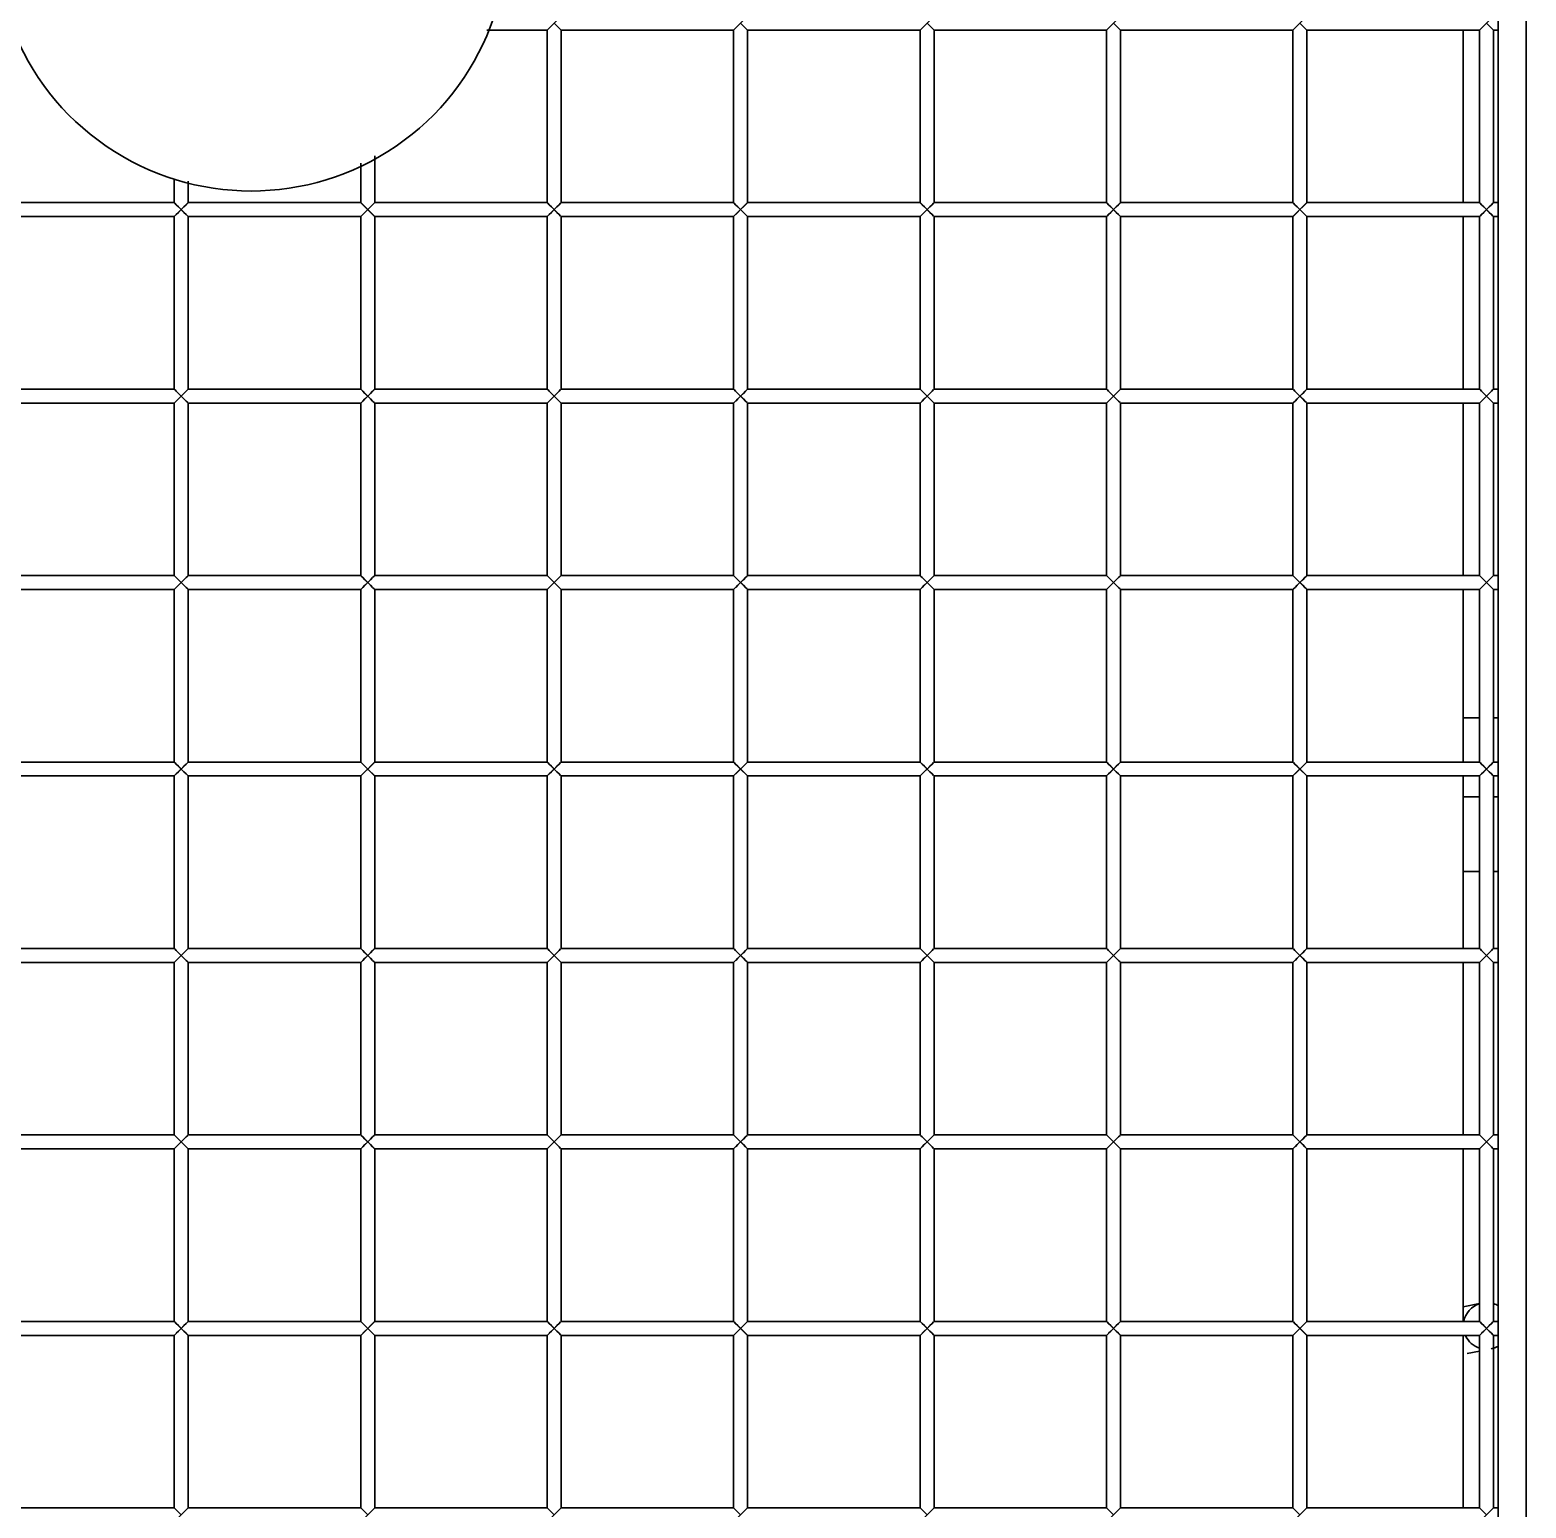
# Model space of a CAD drawing. Header units: millimetres. Extents: x 32496 to 166256, y 3504 to 23939.
# Drawn here: x 70065.5 to 70386.5, y 14212.6 to 14529.7 of the extents above; entities that cross this region are included whole.
import ezdxf

# ---------------------------------------------------------------- set-up
doc = ezdxf.new("R2010")
doc.units = ezdxf.units.MM
doc.layers.get('0').update_dxf_attribs({"lineweight": 35})

# ---------------------------------------------------------------- blocks, each defined once
blk = doc.blocks.new('8-1250')
at = {"linetype": 'Continuous'}
for p, q in [((-2659.63, -33033.17), (-2659.63, -32390.41)), ((-2665.63, -32408.79), (-2665.63, -33034.31)), ((-2869.63, -32441.79), (-2866.63, -32438.79)), ((-2829.63, -32441.79), (-2826.63, -32438.79)), ((-2789.63, -32441.79), (-2786.63, -32438.79)), ((-2749.63, -32441.79), (-2746.63, -32438.79)), ((-2709.63, -32441.79), (-2706.63, -32438.79)), ((-2669.63, -32441.79), (-2666.63, -32438.79)), ((-2882.59, -32441.79), (-2869.63, -32441.79)), ((-2869.63, -32441.79), (-2869.63, -32478.79)), ((-2866.63, -32441.79), (-2868.13, -32440.29)), ((-2866.63, -32441.79), (-2866.63, -32478.79)), ((-2866.63, -32441.79), (-2829.63, -32441.79)), ((-2829.63, -32441.79), (-2829.63, -32478.79)), ((-2826.63, -32441.79), (-2828.13, -32440.29)), ((-2826.63, -32441.79), (-2826.63, -32478.79)), ((-2826.63, -32441.79), (-2789.63, -32441.79)), ((-2789.63, -32441.79), (-2789.63, -32478.79)), ((-2786.63, -32441.79), (-2788.13, -32440.29)), ((-2786.63, -32441.79), (-2786.63, -32478.79)), ((-2786.63, -32441.79), (-2749.63, -32441.79)), ((-2749.63, -32441.79), (-2749.63, -32478.79)), ((-2746.63, -32441.79), (-2748.13, -32440.29)), ((-2746.63, -32441.79), (-2746.63, -32478.79)), ((-2746.63, -32441.79), (-2709.63, -32441.79)), ((-2709.63, -32441.79), (-2709.63, -32478.79)), ((-2706.63, -32441.79), (-2708.13, -32440.29)), ((-2706.63, -32441.79), (-2706.63, -32478.79)), ((-2706.63, -32441.79), (-2669.63, -32441.79)), ((-2673.13, -32478.79), (-2673.13, -32441.79)), ((-2669.63, -32441.79), (-2669.63, -32478.79)), ((-2666.63, -32441.79), (-2668.13, -32440.29)), ((-2666.63, -32441.79), (-2666.63, -32478.79)), ((-2666.63, -32441.79), (-2665.63, -32441.79)), ((-2909.63, -32470.3), (-2909.63, -32478.79)), ((-2906.63, -32468.76), (-2906.63, -32478.79)), ((-2949.63, -32473.71), (-2949.63, -32478.79)), ((-2946.63, -32474.18), (-2946.63, -32478.79)), ((-2986.63, -32478.79), (-2949.63, -32478.79)), ((-2949.63, -32481.79), (-2946.63, -32478.79)), ((-2949.63, -32478.79), (-2948.13, -32480.29)), ((-2946.63, -32481.79), (-2948.13, -32480.29)), ((-2946.63, -32478.79), (-2909.63, -32478.79)), ((-2909.63, -32481.79), (-2906.63, -32478.79)), ((-2909.63, -32478.79), (-2908.13, -32480.29)), ((-2906.63, -32481.79), (-2908.13, -32480.29)), ((-2906.63, -32478.79), (-2869.63, -32478.79)), ((-2869.63, -32481.79), (-2866.63, -32478.79)), ((-2869.63, -32478.79), (-2868.13, -32480.29)), ((-2866.63, -32481.79), (-2868.13, -32480.29)), ((-2866.63, -32478.79), (-2829.63, -32478.79)), ((-2829.63, -32481.79), (-2826.63, -32478.79)), ((-2829.63, -32478.79), (-2828.13, -32480.29)), ((-2826.63, -32481.79), (-2828.13, -32480.29)), ((-2826.63, -32478.79), (-2789.63, -32478.79)), ((-2789.63, -32481.79), (-2786.63, -32478.79)), ((-2789.63, -32478.79), (-2788.13, -32480.29)), ((-2786.63, -32481.79), (-2788.13, -32480.29)), ((-2786.63, -32478.79), (-2749.63, -32478.79)), ((-2749.63, -32481.79), (-2746.63, -32478.79)), ((-2749.63, -32478.79), (-2748.13, -32480.29)), ((-2746.63, -32481.79), (-2748.13, -32480.29)), ((-2746.63, -32478.79), (-2709.63, -32478.79)), ((-2709.63, -32481.79), (-2706.63, -32478.79)), ((-2709.63, -32478.79), (-2708.13, -32480.29)), ((-2706.63, -32481.79), (-2708.13, -32480.29)), ((-2706.63, -32478.79), (-2669.63, -32478.79)), ((-2669.63, -32481.79), (-2666.63, -32478.79)), ((-2669.63, -32478.79), (-2668.13, -32480.29)), ((-2666.63, -32481.79), (-2668.13, -32480.29)), ((-2666.63, -32478.79), (-2665.63, -32478.79)), ((-2986.63, -32481.79), (-2949.63, -32481.79)), ((-2949.63, -32481.79), (-2949.63, -32518.79)), ((-2946.63, -32481.79), (-2946.63, -32518.79)), ((-2946.63, -32481.79), (-2909.63, -32481.79)), ((-2909.63, -32481.79), (-2909.63, -32518.79)), ((-2906.63, -32481.79), (-2906.63, -32518.79)), ((-2906.63, -32481.79), (-2869.63, -32481.79)), ((-2869.63, -32481.79), (-2869.63, -32518.79)), ((-2866.63, -32481.79), (-2866.63, -32518.79)), ((-2866.63, -32481.79), (-2829.63, -32481.79)), ((-2829.63, -32481.79), (-2829.63, -32518.79)), ((-2826.63, -32481.79), (-2826.63, -32518.79)), ((-2826.63, -32481.79), (-2789.63, -32481.79)), ((-2789.63, -32481.79), (-2789.63, -32518.79)), ((-2786.63, -32481.79), (-2786.63, -32518.79)), ((-2786.63, -32481.79), (-2749.63, -32481.79)), ((-2749.63, -32481.79), (-2749.63, -32518.79)), ((-2746.63, -32481.79), (-2746.63, -32518.79)), ((-2746.63, -32481.79), (-2709.63, -32481.79)), ((-2709.63, -32481.79), (-2709.63, -32518.79)), ((-2706.63, -32481.79), (-2706.63, -32518.79)), ((-2706.63, -32481.79), (-2669.63, -32481.79)), ((-2673.13, -32518.79), (-2673.13, -32481.79)), ((-2669.63, -32481.79), (-2669.63, -32518.79)), ((-2666.63, -32481.79), (-2666.63, -32518.79)), ((-2666.63, -32481.79), (-2665.63, -32481.79)), ((-2986.63, -32518.79), (-2949.63, -32518.79)), ((-2949.63, -32521.79), (-2946.63, -32518.79)), ((-2949.63, -32518.79), (-2948.13, -32520.29)), ((-2946.63, -32518.79), (-2909.63, -32518.79)), ((-2909.63, -32521.79), (-2906.63, -32518.79)), ((-2909.63, -32518.79), (-2908.13, -32520.29)), ((-2906.63, -32518.79), (-2869.63, -32518.79)), ((-2869.63, -32521.79), (-2866.63, -32518.79)), ((-2869.63, -32518.79), (-2868.13, -32520.29)), ((-2866.63, -32518.79), (-2829.63, -32518.79)), ((-2829.63, -32521.79), (-2826.63, -32518.79)), ((-2829.63, -32518.79), (-2828.13, -32520.29)), ((-2826.63, -32518.79), (-2789.63, -32518.79)), ((-2789.63, -32521.79), (-2786.63, -32518.79)), ((-2789.63, -32518.79), (-2788.13, -32520.29)), ((-2786.63, -32518.79), (-2749.63, -32518.79)), ((-2749.63, -32521.79), (-2746.63, -32518.79)), ((-2749.63, -32518.79), (-2748.13, -32520.29)), ((-2746.63, -32518.79), (-2709.63, -32518.79)), ((-2709.63, -32521.79), (-2706.63, -32518.79)), ((-2709.63, -32518.79), (-2708.13, -32520.29)), ((-2706.63, -32518.79), (-2669.63, -32518.79)), ((-2669.63, -32521.79), (-2666.63, -32518.79)), ((-2669.63, -32518.79), (-2668.13, -32520.29)), ((-2666.63, -32518.79), (-2665.63, -32518.79)), ((-2986.63, -32521.79), (-2949.63, -32521.79)), ((-2949.63, -32521.79), (-2949.63, -32558.79)), ((-2946.63, -32521.79), (-2948.13, -32520.29)), ((-2946.63, -32521.79), (-2946.63, -32558.79)), ((-2946.63, -32521.79), (-2909.63, -32521.79)), ((-2909.63, -32521.79), (-2909.63, -32558.79)), ((-2906.63, -32521.79), (-2908.13, -32520.29)), ((-2906.63, -32521.79), (-2906.63, -32558.79)), ((-2906.63, -32521.79), (-2869.63, -32521.79)), ((-2869.63, -32521.79), (-2869.63, -32558.79)), ((-2866.63, -32521.79), (-2868.13, -32520.29)), ((-2866.63, -32521.79), (-2866.63, -32558.79)), ((-2866.63, -32521.79), (-2829.63, -32521.79)), ((-2829.63, -32521.79), (-2829.63, -32558.79)), ((-2826.63, -32521.79), (-2828.13, -32520.29)), ((-2826.63, -32521.79), (-2826.63, -32558.79)), ((-2826.63, -32521.79), (-2789.63, -32521.79)), ((-2789.63, -32521.79), (-2789.63, -32558.79)), ((-2786.63, -32521.79), (-2788.13, -32520.29)), ((-2786.63, -32521.79), (-2786.63, -32558.79)), ((-2786.63, -32521.79), (-2749.63, -32521.79)), ((-2749.63, -32521.79), (-2749.63, -32558.79)), ((-2746.63, -32521.79), (-2748.13, -32520.29)), ((-2746.63, -32521.79), (-2746.63, -32558.79)), ((-2746.63, -32521.79), (-2709.63, -32521.79)), ((-2709.63, -32521.79), (-2709.63, -32558.79)), ((-2706.63, -32521.79), (-2708.13, -32520.29)), ((-2706.63, -32521.79), (-2706.63, -32558.79)), ((-2706.63, -32521.79), (-2669.63, -32521.79)), ((-2673.13, -32558.79), (-2673.13, -32521.79)), ((-2669.63, -32521.79), (-2669.63, -32558.79)), ((-2666.63, -32521.79), (-2668.13, -32520.29)), ((-2666.63, -32521.79), (-2666.63, -32558.79)), ((-2666.63, -32521.79), (-2665.63, -32521.79)), ((-2986.63, -32558.79), (-2949.63, -32558.79)), ((-2986.63, -32561.79), (-2949.63, -32561.79)), ((-2949.63, -32561.79), (-2946.63, -32558.79)), ((-2949.63, -32558.79), (-2948.13, -32560.29)), ((-2949.63, -32561.79), (-2949.63, -32598.79)), ((-2946.63, -32561.79), (-2948.13, -32560.29)), ((-2946.63, -32558.79), (-2909.63, -32558.79)), ((-2946.63, -32561.79), (-2946.63, -32598.79)), ((-2946.63, -32561.79), (-2909.63, -32561.79)), ((-2909.63, -32561.79), (-2906.63, -32558.79)), ((-2909.63, -32558.79), (-2908.13, -32560.29)), ((-2909.63, -32561.79), (-2909.63, -32598.79)), ((-2906.63, -32561.79), (-2908.13, -32560.29)), ((-2906.63, -32558.79), (-2869.63, -32558.79)), ((-2906.63, -32561.79), (-2906.63, -32598.79)), ((-2906.63, -32561.79), (-2869.63, -32561.79)), ((-2869.63, -32561.79), (-2866.63, -32558.79)), ((-2869.63, -32558.79), (-2868.13, -32560.29)), ((-2869.63, -32561.79), (-2869.63, -32598.79)), ((-2866.63, -32561.79), (-2868.13, -32560.29)), ((-2866.63, -32558.79), (-2829.63, -32558.79)), ((-2866.63, -32561.79), (-2866.63, -32598.79)), ((-2866.63, -32561.79), (-2829.63, -32561.79)), ((-2829.63, -32561.79), (-2826.63, -32558.79)), ((-2829.63, -32558.79), (-2828.13, -32560.29)), ((-2829.63, -32561.79), (-2829.63, -32598.79)), ((-2826.63, -32561.79), (-2828.13, -32560.29)), ((-2826.63, -32558.79), (-2789.63, -32558.79)), ((-2826.63, -32561.79), (-2826.63, -32598.79)), ((-2826.63, -32561.79), (-2789.63, -32561.79)), ((-2789.63, -32561.79), (-2786.63, -32558.79)), ((-2789.63, -32558.79), (-2788.13, -32560.29)), ((-2789.63, -32561.79), (-2789.63, -32598.79)), ((-2786.63, -32561.79), (-2788.13, -32560.29)), ((-2786.63, -32558.79), (-2749.63, -32558.79)), ((-2786.63, -32561.79), (-2786.63, -32598.79)), ((-2786.63, -32561.79), (-2749.63, -32561.79)), ((-2749.63, -32561.79), (-2746.63, -32558.79)), ((-2749.63, -32558.79), (-2748.13, -32560.29)), ((-2749.63, -32561.79), (-2749.63, -32598.79)), ((-2746.63, -32561.79), (-2748.13, -32560.29)), ((-2746.63, -32558.79), (-2709.63, -32558.79)), ((-2746.63, -32561.79), (-2746.63, -32598.79)), ((-2746.63, -32561.79), (-2709.63, -32561.79)), ((-2709.63, -32561.79), (-2706.63, -32558.79)), ((-2709.63, -32558.79), (-2708.13, -32560.29)), ((-2709.63, -32561.79), (-2709.63, -32598.79)), ((-2706.63, -32561.79), (-2708.13, -32560.29)), ((-2706.63, -32558.79), (-2669.63, -32558.79)), ((-2706.63, -32561.79), (-2706.63, -32598.79)), ((-2706.63, -32561.79), (-2669.63, -32561.79)), ((-2673.13, -32598.79), (-2673.13, -32561.79)), ((-2669.63, -32561.79), (-2666.63, -32558.79)), ((-2669.63, -32558.79), (-2668.13, -32560.29)), ((-2669.63, -32561.79), (-2669.63, -32598.79)), ((-2666.63, -32561.79), (-2668.13, -32560.29)), ((-2666.63, -32558.79), (-2665.63, -32558.79)), ((-2666.63, -32561.79), (-2666.63, -32598.79)), ((-2666.63, -32561.79), (-2665.63, -32561.79)), ((-2669.63, -32589.29), (-2673.13, -32589.29)), ((-2665.63, -32589.29), (-2666.63, -32589.29)), ((-2986.63, -32598.79), (-2949.63, -32598.79)), ((-2949.63, -32601.79), (-2946.63, -32598.79)), ((-2949.63, -32598.79), (-2948.13, -32600.29)), ((-2946.63, -32601.79), (-2948.13, -32600.29)), ((-2946.63, -32598.79), (-2909.63, -32598.79)), ((-2909.63, -32601.79), (-2906.63, -32598.79)), ((-2909.63, -32598.79), (-2908.13, -32600.29)), ((-2906.63, -32601.79), (-2908.13, -32600.29)), ((-2906.63, -32598.79), (-2869.63, -32598.79)), ((-2869.63, -32601.79), (-2866.63, -32598.79)), ((-2869.63, -32598.79), (-2868.13, -32600.29)), ((-2866.63, -32601.79), (-2868.13, -32600.29)), ((-2866.63, -32598.79), (-2829.63, -32598.79)), ((-2829.63, -32601.79), (-2826.63, -32598.79)), ((-2829.63, -32598.79), (-2828.13, -32600.29)), ((-2826.63, -32601.79), (-2828.13, -32600.29)), ((-2826.63, -32598.79), (-2789.63, -32598.79)), ((-2789.63, -32601.79), (-2786.63, -32598.79)), ((-2789.63, -32598.79), (-2788.13, -32600.29)), ((-2786.63, -32601.79), (-2788.13, -32600.29)), ((-2786.63, -32598.79), (-2749.63, -32598.79)), ((-2749.63, -32601.79), (-2746.63, -32598.79)), ((-2749.63, -32598.79), (-2748.13, -32600.29)), ((-2746.63, -32601.79), (-2748.13, -32600.29)), ((-2746.63, -32598.79), (-2709.63, -32598.79)), ((-2709.63, -32601.79), (-2706.63, -32598.79)), ((-2709.63, -32598.79), (-2708.13, -32600.29)), ((-2706.63, -32601.79), (-2708.13, -32600.29)), ((-2706.63, -32598.79), (-2669.63, -32598.79)), ((-2669.63, -32601.79), (-2666.63, -32598.79)), ((-2669.63, -32598.79), (-2668.13, -32600.29)), ((-2666.63, -32601.79), (-2668.13, -32600.29)), ((-2666.63, -32598.79), (-2665.63, -32598.79)), ((-2986.63, -32601.79), (-2949.63, -32601.79)), ((-2949.63, -32601.79), (-2949.63, -32638.79)), ((-2946.63, -32601.79), (-2946.63, -32638.79)), ((-2946.63, -32601.79), (-2909.63, -32601.79)), ((-2909.63, -32601.79), (-2909.63, -32638.79)), ((-2906.63, -32601.79), (-2906.63, -32638.79)), ((-2906.63, -32601.79), (-2869.63, -32601.79)), ((-2869.63, -32601.79), (-2869.63, -32638.79)), ((-2866.63, -32601.79), (-2866.63, -32638.79)), ((-2866.63, -32601.79), (-2829.63, -32601.79)), ((-2829.63, -32601.79), (-2829.63, -32638.79)), ((-2826.63, -32601.79), (-2826.63, -32638.79)), ((-2826.63, -32601.79), (-2789.63, -32601.79)), ((-2789.63, -32601.79), (-2789.63, -32638.79)), ((-2786.63, -32601.79), (-2786.63, -32638.79)), ((-2786.63, -32601.79), (-2749.63, -32601.79)), ((-2749.63, -32601.79), (-2749.63, -32638.79)), ((-2746.63, -32601.79), (-2746.63, -32638.79)), ((-2746.63, -32601.79), (-2709.63, -32601.79)), ((-2709.63, -32601.79), (-2709.63, -32638.79)), ((-2706.63, -32601.79), (-2706.63, -32638.79)), ((-2706.63, -32601.79), (-2669.63, -32601.79)), ((-2673.13, -32638.79), (-2673.13, -32601.79)), ((-2669.63, -32601.79), (-2669.63, -32638.79)), ((-2666.63, -32601.79), (-2666.63, -32638.79)), ((-2666.63, -32601.79), (-2665.63, -32601.79)), ((-2669.63, -32606.29), (-2673.13, -32606.29)), ((-2665.63, -32606.29), (-2666.63, -32606.29)), ((-2669.63, -32622.29), (-2673.13, -32622.29)), ((-2665.63, -32622.29), (-2666.63, -32622.29)), ((-2986.63, -32638.79), (-2949.63, -32638.79)), ((-2949.63, -32641.79), (-2946.63, -32638.79)), ((-2949.63, -32638.79), (-2948.13, -32640.29)), ((-2946.63, -32638.79), (-2909.63, -32638.79)), ((-2909.63, -32641.79), (-2906.63, -32638.79)), ((-2909.63, -32638.79), (-2908.13, -32640.29)), ((-2906.63, -32638.79), (-2869.63, -32638.79)), ((-2869.63, -32641.79), (-2866.63, -32638.79)), ((-2869.63, -32638.79), (-2868.13, -32640.29)), ((-2866.63, -32638.79), (-2829.63, -32638.79)), ((-2829.63, -32641.79), (-2826.63, -32638.79)), ((-2829.63, -32638.79), (-2828.13, -32640.29)), ((-2826.63, -32638.79), (-2789.63, -32638.79)), ((-2789.63, -32641.79), (-2786.63, -32638.79)), ((-2789.63, -32638.79), (-2788.13, -32640.29)), ((-2786.63, -32638.79), (-2749.63, -32638.79)), ((-2749.63, -32641.79), (-2746.63, -32638.79)), ((-2749.63, -32638.79), (-2748.13, -32640.29)), ((-2746.63, -32638.79), (-2709.63, -32638.79)), ((-2709.63, -32641.79), (-2706.63, -32638.79)), ((-2709.63, -32638.79), (-2708.13, -32640.29)), ((-2706.63, -32638.79), (-2669.63, -32638.79)), ((-2669.63, -32641.79), (-2666.63, -32638.79)), ((-2669.63, -32638.79), (-2668.13, -32640.29)), ((-2666.63, -32638.79), (-2665.63, -32638.79)), ((-2986.63, -32641.79), (-2949.63, -32641.79)), ((-2949.63, -32641.79), (-2949.63, -32678.79)), ((-2946.63, -32641.79), (-2948.13, -32640.29)), ((-2946.63, -32641.79), (-2946.63, -32678.79)), ((-2946.63, -32641.79), (-2909.63, -32641.79)), ((-2909.63, -32641.79), (-2909.63, -32678.79)), ((-2906.63, -32641.79), (-2908.13, -32640.29)), ((-2906.63, -32641.79), (-2906.63, -32678.79)), ((-2906.63, -32641.79), (-2869.63, -32641.79)), ((-2869.63, -32641.79), (-2869.63, -32678.79)), ((-2866.63, -32641.79), (-2868.13, -32640.29)), ((-2866.63, -32641.79), (-2866.63, -32678.79)), ((-2866.63, -32641.79), (-2829.63, -32641.79)), ((-2829.63, -32641.79), (-2829.63, -32678.79)), ((-2826.63, -32641.79), (-2828.13, -32640.29)), ((-2826.63, -32641.79), (-2826.63, -32678.79)), ((-2826.63, -32641.79), (-2789.63, -32641.79)), ((-2789.63, -32641.79), (-2789.63, -32678.79)), ((-2786.63, -32641.79), (-2788.13, -32640.29)), ((-2786.63, -32641.79), (-2786.63, -32678.79)), ((-2786.63, -32641.79), (-2749.63, -32641.79)), ((-2749.63, -32641.79), (-2749.63, -32678.79)), ((-2746.63, -32641.79), (-2748.13, -32640.29)), ((-2746.63, -32641.79), (-2746.63, -32678.79)), ((-2746.63, -32641.79), (-2709.63, -32641.79)), ((-2709.63, -32641.79), (-2709.63, -32678.79)), ((-2706.63, -32641.79), (-2708.13, -32640.29)), ((-2706.63, -32641.79), (-2706.63, -32678.79)), ((-2706.63, -32641.79), (-2669.63, -32641.79)), ((-2673.13, -32678.79), (-2673.13, -32641.79)), ((-2669.63, -32641.79), (-2669.63, -32678.79)), ((-2666.63, -32641.79), (-2668.13, -32640.29)), ((-2666.63, -32641.79), (-2666.63, -32678.79)), ((-2666.63, -32641.79), (-2665.63, -32641.79)), ((-2986.63, -32678.79), (-2949.63, -32678.79)), ((-2949.63, -32681.79), (-2946.63, -32678.79)), ((-2949.63, -32678.79), (-2948.13, -32680.29)), ((-2946.63, -32681.79), (-2948.13, -32680.29)), ((-2946.63, -32678.79), (-2909.63, -32678.79)), ((-2909.63, -32681.79), (-2906.63, -32678.79)), ((-2909.63, -32678.79), (-2908.13, -32680.29)), ((-2906.63, -32681.79), (-2908.13, -32680.29)), ((-2906.63, -32678.79), (-2869.63, -32678.79)), ((-2869.63, -32681.79), (-2866.63, -32678.79)), ((-2869.63, -32678.79), (-2868.13, -32680.29)), ((-2866.63, -32681.79), (-2868.13, -32680.29)), ((-2866.63, -32678.79), (-2829.63, -32678.79)), ((-2829.63, -32681.79), (-2826.63, -32678.79)), ((-2829.63, -32678.79), (-2828.13, -32680.29)), ((-2826.63, -32681.79), (-2828.13, -32680.29)), ((-2826.63, -32678.79), (-2789.63, -32678.79)), ((-2789.63, -32681.79), (-2786.63, -32678.79)), ((-2789.63, -32678.79), (-2788.13, -32680.29)), ((-2786.63, -32681.79), (-2788.13, -32680.29)), ((-2786.63, -32678.79), (-2749.63, -32678.79)), ((-2749.63, -32681.79), (-2746.63, -32678.79)), ((-2749.63, -32678.79), (-2748.13, -32680.29)), ((-2746.63, -32681.79), (-2748.13, -32680.29)), ((-2746.63, -32678.79), (-2709.63, -32678.79)), ((-2709.63, -32681.79), (-2706.63, -32678.79)), ((-2709.63, -32678.79), (-2708.13, -32680.29)), ((-2706.63, -32681.79), (-2708.13, -32680.29)), ((-2706.63, -32678.79), (-2669.63, -32678.79)), ((-2669.63, -32681.79), (-2666.63, -32678.79)), ((-2669.63, -32678.79), (-2668.13, -32680.29)), ((-2666.63, -32681.79), (-2668.13, -32680.29)), ((-2666.63, -32678.79), (-2665.63, -32678.79)), ((-2986.63, -32681.79), (-2949.63, -32681.79)), ((-2949.63, -32681.79), (-2949.63, -32718.79)), ((-2946.63, -32681.79), (-2946.63, -32718.79)), ((-2946.63, -32681.79), (-2909.63, -32681.79)), ((-2909.63, -32681.79), (-2909.63, -32718.79)), ((-2906.63, -32681.79), (-2906.63, -32718.79)), ((-2906.63, -32681.79), (-2869.63, -32681.79)), ((-2869.63, -32681.79), (-2869.63, -32718.79)), ((-2866.63, -32681.79), (-2866.63, -32718.79)), ((-2866.63, -32681.79), (-2829.63, -32681.79)), ((-2829.63, -32681.79), (-2829.63, -32718.79)), ((-2826.63, -32681.79), (-2826.63, -32718.79)), ((-2826.63, -32681.79), (-2789.63, -32681.79)), ((-2789.63, -32681.79), (-2789.63, -32718.79)), ((-2786.63, -32681.79), (-2786.63, -32718.79)), ((-2786.63, -32681.79), (-2749.63, -32681.79)), ((-2749.63, -32681.79), (-2749.63, -32718.79)), ((-2746.63, -32681.79), (-2746.63, -32718.79)), ((-2746.63, -32681.79), (-2709.63, -32681.79)), ((-2709.63, -32681.79), (-2709.63, -32718.79)), ((-2706.63, -32681.79), (-2706.63, -32718.79)), ((-2706.63, -32681.79), (-2669.63, -32681.79)), ((-2673.13, -32718.79), (-2673.13, -32681.79)), ((-2669.63, -32681.79), (-2669.63, -32718.79)), ((-2666.63, -32681.79), (-2666.63, -32718.79)), ((-2666.63, -32681.79), (-2665.63, -32681.79)), ((-2673.13, -32715.66), (-2669.63, -32714.98)), ((-2986.63, -32718.79), (-2949.63, -32718.79)), ((-2949.63, -32721.79), (-2946.63, -32718.79)), ((-2949.63, -32718.79), (-2948.13, -32720.29)), ((-2946.63, -32718.79), (-2909.63, -32718.79)), ((-2909.63, -32721.79), (-2906.63, -32718.79)), ((-2909.63, -32718.79), (-2908.13, -32720.29)), ((-2906.63, -32718.79), (-2869.63, -32718.79)), ((-2869.63, -32721.79), (-2866.63, -32718.79)), ((-2869.63, -32718.79), (-2868.13, -32720.29)), ((-2866.63, -32718.79), (-2829.63, -32718.79)), ((-2829.63, -32721.79), (-2826.63, -32718.79)), ((-2829.63, -32718.79), (-2828.13, -32720.29)), ((-2826.63, -32718.79), (-2789.63, -32718.79)), ((-2789.63, -32721.79), (-2786.63, -32718.79)), ((-2789.63, -32718.79), (-2788.13, -32720.29)), ((-2786.63, -32718.79), (-2749.63, -32718.79)), ((-2749.63, -32721.79), (-2746.63, -32718.79)), ((-2749.63, -32718.79), (-2748.13, -32720.29)), ((-2746.63, -32718.79), (-2709.63, -32718.79)), ((-2709.63, -32721.79), (-2706.63, -32718.79)), ((-2709.63, -32718.79), (-2708.13, -32720.29)), ((-2706.63, -32718.79), (-2669.63, -32718.79)), ((-2669.63, -32721.79), (-2666.63, -32718.79)), ((-2669.63, -32718.79), (-2668.13, -32720.29)), ((-2666.63, -32718.79), (-2665.63, -32718.79)), ((-2986.63, -32721.79), (-2949.63, -32721.79)), ((-2949.63, -32721.79), (-2949.63, -32758.79)), ((-2946.63, -32721.79), (-2948.13, -32720.29)), ((-2946.63, -32721.79), (-2946.63, -32758.79)), ((-2946.63, -32721.79), (-2909.63, -32721.79)), ((-2909.63, -32721.79), (-2909.63, -32758.79)), ((-2906.63, -32721.79), (-2908.13, -32720.29)), ((-2906.63, -32721.79), (-2906.63, -32758.79)), ((-2906.63, -32721.79), (-2869.63, -32721.79)), ((-2869.63, -32721.79), (-2869.63, -32758.79)), ((-2866.63, -32721.79), (-2868.13, -32720.29)), ((-2866.63, -32721.79), (-2866.63, -32758.79)), ((-2866.63, -32721.79), (-2829.63, -32721.79)), ((-2829.63, -32721.79), (-2829.63, -32758.79)), ((-2826.63, -32721.79), (-2828.13, -32720.29)), ((-2826.63, -32721.79), (-2826.63, -32758.79)), ((-2826.63, -32721.79), (-2789.63, -32721.79)), ((-2789.63, -32721.79), (-2789.63, -32758.79)), ((-2786.63, -32721.79), (-2788.13, -32720.29)), ((-2786.63, -32721.79), (-2786.63, -32758.79)), ((-2786.63, -32721.79), (-2749.63, -32721.79)), ((-2749.63, -32721.79), (-2749.63, -32758.79)), ((-2746.63, -32721.79), (-2748.13, -32720.29)), ((-2746.63, -32721.79), (-2746.63, -32758.79)), ((-2746.63, -32721.79), (-2709.63, -32721.79)), ((-2709.63, -32721.79), (-2709.63, -32758.79)), ((-2706.63, -32721.79), (-2708.13, -32720.29)), ((-2706.63, -32721.79), (-2706.63, -32758.79)), ((-2706.63, -32721.79), (-2669.63, -32721.79)), ((-2673.13, -32758.79), (-2673.13, -32721.79)), ((-2669.63, -32721.79), (-2669.63, -32758.79)), ((-2666.63, -32721.79), (-2668.13, -32720.29)), ((-2666.63, -32721.79), (-2666.63, -32758.79)), ((-2666.63, -32721.79), (-2665.63, -32721.79)), ((-2672.27, -32725.68), (-2669.63, -32725.16)), ((-2986.63, -32758.79), (-2949.63, -32758.79)), ((-2949.63, -32761.79), (-2946.63, -32758.79)), ((-2949.63, -32758.79), (-2948.13, -32760.29)), ((-2946.63, -32758.79), (-2909.63, -32758.79)), ((-2909.63, -32761.79), (-2906.63, -32758.79)), ((-2909.63, -32758.79), (-2908.13, -32760.29)), ((-2906.63, -32758.79), (-2869.63, -32758.79)), ((-2869.63, -32761.79), (-2866.63, -32758.79)), ((-2869.63, -32758.79), (-2868.13, -32760.29)), ((-2866.63, -32758.79), (-2829.63, -32758.79)), ((-2829.63, -32761.79), (-2826.63, -32758.79)), ((-2829.63, -32758.79), (-2828.13, -32760.29)), ((-2826.63, -32758.79), (-2789.63, -32758.79)), ((-2789.63, -32761.79), (-2786.63, -32758.79)), ((-2789.63, -32758.79), (-2788.13, -32760.29)), ((-2786.63, -32758.79), (-2749.63, -32758.79)), ((-2749.63, -32761.79), (-2746.63, -32758.79)), ((-2749.63, -32758.79), (-2748.13, -32760.29)), ((-2746.63, -32758.79), (-2709.63, -32758.79)), ((-2709.63, -32761.79), (-2706.63, -32758.79)), ((-2709.63, -32758.79), (-2708.13, -32760.29)), ((-2706.63, -32758.79), (-2669.63, -32758.79)), ((-2669.63, -32761.79), (-2666.63, -32758.79)), ((-2669.63, -32758.79), (-2668.13, -32760.29)), ((-2666.63, -32758.79), (-2665.63, -32758.79))]:
    blk.add_line(p, q, dxfattribs=at)
for points in [[(-2949.51, -32478.9), (-2949.2, -32479.22), (-2948.71, -32479.71), (-2947.54, -32480.88)], [(-2948.13, -32480.29), (-2948.72, -32480.88), (-2949.19, -32481.35)], [(-2948.13, -32480.29), (-2947.54, -32479.7), (-2947.07, -32479.23), (-2946.74, -32478.9)], [(-2946.74, -32481.67), (-2947.07, -32481.35), (-2947.54, -32480.88)], [(-2909.51, -32478.9), (-2909.2, -32479.22), (-2908.71, -32479.71), (-2907.54, -32480.88)], [(-2908.13, -32480.29), (-2908.72, -32480.88), (-2909.19, -32481.35)], [(-2908.13, -32480.29), (-2907.54, -32479.7), (-2907.07, -32479.23), (-2906.74, -32478.9)], [(-2906.74, -32481.67), (-2907.07, -32481.35), (-2907.54, -32480.88)], [(-2869.51, -32478.9), (-2869.2, -32479.22), (-2868.71, -32479.71), (-2867.54, -32480.88)], [(-2868.13, -32480.29), (-2868.72, -32480.88), (-2869.19, -32481.35)], [(-2868.13, -32480.29), (-2867.54, -32479.7), (-2867.07, -32479.23), (-2866.74, -32478.9)], [(-2866.74, -32481.67), (-2867.07, -32481.35), (-2867.54, -32480.88)], [(-2829.51, -32478.9), (-2829.2, -32479.22), (-2828.71, -32479.71), (-2827.54, -32480.88)], [(-2828.13, -32480.29), (-2828.72, -32480.88), (-2829.19, -32481.35)], [(-2828.13, -32480.29), (-2827.54, -32479.7), (-2827.07, -32479.23), (-2826.74, -32478.9)], [(-2826.74, -32481.67), (-2827.07, -32481.35), (-2827.54, -32480.88)], [(-2789.51, -32478.9), (-2789.2, -32479.22), (-2788.71, -32479.71), (-2787.54, -32480.88)], [(-2788.13, -32480.29), (-2788.72, -32480.88), (-2789.19, -32481.35), (-2789.51, -32481.67)], [(-2788.13, -32480.29), (-2787.54, -32479.7), (-2787.07, -32479.23), (-2786.74, -32478.9)], [(-2786.74, -32481.67), (-2787.07, -32481.35), (-2787.54, -32480.88)], [(-2749.51, -32478.9), (-2749.2, -32479.22), (-2748.71, -32479.71), (-2747.54, -32480.88)], [(-2748.13, -32480.29), (-2748.72, -32480.88), (-2749.19, -32481.35), (-2749.51, -32481.67)], [(-2748.13, -32480.29), (-2747.54, -32479.7), (-2747.07, -32479.23), (-2746.74, -32478.9)], [(-2746.74, -32481.67), (-2747.07, -32481.35), (-2747.54, -32480.88)], [(-2709.51, -32478.9), (-2709.2, -32479.22), (-2708.71, -32479.71), (-2707.54, -32480.88)], [(-2708.13, -32480.29), (-2708.72, -32480.88), (-2709.19, -32481.35), (-2709.51, -32481.67)], [(-2708.13, -32480.29), (-2707.54, -32479.7), (-2707.07, -32479.23), (-2706.74, -32478.9)], [(-2706.74, -32481.67), (-2707.07, -32481.35), (-2707.54, -32480.88)], [(-2669.51, -32478.9), (-2669.2, -32479.22), (-2668.71, -32479.71), (-2667.54, -32480.88)], [(-2668.13, -32480.29), (-2668.72, -32480.88), (-2669.19, -32481.35), (-2669.51, -32481.67)], [(-2668.13, -32480.29), (-2667.54, -32479.7), (-2667.07, -32479.23), (-2666.74, -32478.9)], [(-2666.74, -32481.67), (-2667.07, -32481.35), (-2667.54, -32480.88)], [(-2949.51, -32518.9), (-2949.2, -32519.22), (-2948.71, -32519.71), (-2947.54, -32520.88)], [(-2948.13, -32520.29), (-2947.54, -32519.7), (-2947.07, -32519.23), (-2946.74, -32518.9)], [(-2909.51, -32518.9), (-2909.2, -32519.22), (-2908.71, -32519.71), (-2907.54, -32520.88)], [(-2908.13, -32520.29), (-2907.54, -32519.7), (-2907.07, -32519.23), (-2906.74, -32518.9)], [(-2869.51, -32518.9), (-2869.2, -32519.22), (-2868.71, -32519.71), (-2867.54, -32520.88)], [(-2868.13, -32520.29), (-2867.54, -32519.7), (-2867.07, -32519.23), (-2866.74, -32518.9)], [(-2829.51, -32518.9), (-2829.2, -32519.22), (-2828.71, -32519.71), (-2827.54, -32520.88)], [(-2828.13, -32520.29), (-2827.54, -32519.7), (-2827.07, -32519.23), (-2826.74, -32518.9)], [(-2789.51, -32518.9), (-2789.2, -32519.22), (-2788.71, -32519.71), (-2787.54, -32520.88)], [(-2788.13, -32520.29), (-2787.54, -32519.7), (-2787.07, -32519.23), (-2786.74, -32518.9)], [(-2749.51, -32518.9), (-2749.2, -32519.22), (-2748.71, -32519.71), (-2747.54, -32520.88)], [(-2748.13, -32520.29), (-2747.54, -32519.7), (-2747.07, -32519.23), (-2746.74, -32518.9)], [(-2709.51, -32518.9), (-2709.2, -32519.22), (-2708.71, -32519.71), (-2707.54, -32520.88)], [(-2708.13, -32520.29), (-2707.54, -32519.7), (-2707.07, -32519.23), (-2706.74, -32518.9)], [(-2669.51, -32518.9), (-2669.2, -32519.22), (-2668.71, -32519.71), (-2667.54, -32520.88)], [(-2668.13, -32520.29), (-2667.54, -32519.7), (-2667.07, -32519.23), (-2666.74, -32518.9)], [(-2948.13, -32520.29), (-2948.72, -32520.88), (-2949.19, -32521.35)], [(-2946.74, -32521.67), (-2947.07, -32521.35), (-2947.54, -32520.88)], [(-2908.13, -32520.29), (-2908.72, -32520.88), (-2909.19, -32521.35)], [(-2906.74, -32521.67), (-2907.07, -32521.35), (-2907.54, -32520.88)], [(-2868.13, -32520.29), (-2868.72, -32520.88), (-2869.19, -32521.35)], [(-2866.74, -32521.67), (-2867.07, -32521.35), (-2867.54, -32520.88)], [(-2828.13, -32520.29), (-2828.72, -32520.88), (-2829.19, -32521.35)], [(-2826.74, -32521.67), (-2827.07, -32521.35), (-2827.54, -32520.88)], [(-2788.13, -32520.29), (-2788.72, -32520.88), (-2789.19, -32521.35)], [(-2786.74, -32521.67), (-2787.07, -32521.35), (-2787.54, -32520.88)], [(-2748.13, -32520.29), (-2748.72, -32520.88), (-2749.19, -32521.35), (-2749.51, -32521.67)], [(-2746.74, -32521.67), (-2747.07, -32521.35), (-2747.54, -32520.88)], [(-2708.13, -32520.29), (-2708.72, -32520.88), (-2709.19, -32521.35), (-2709.51, -32521.67)], [(-2706.74, -32521.67), (-2707.07, -32521.35), (-2707.54, -32520.88)], [(-2668.13, -32520.29), (-2668.72, -32520.88), (-2669.19, -32521.35), (-2669.51, -32521.67)], [(-2666.74, -32521.67), (-2667.07, -32521.35), (-2667.54, -32520.88)], [(-2949.51, -32558.9), (-2949.2, -32559.22), (-2948.71, -32559.71), (-2947.54, -32560.88)], [(-2948.13, -32560.29), (-2948.72, -32560.88), (-2949.19, -32561.35)], [(-2948.13, -32560.29), (-2947.54, -32559.7), (-2947.07, -32559.23), (-2946.74, -32558.9)], [(-2946.74, -32561.67), (-2947.07, -32561.35), (-2947.54, -32560.88)], [(-2909.51, -32558.9), (-2909.2, -32559.22), (-2908.71, -32559.71), (-2907.54, -32560.88)], [(-2908.13, -32560.29), (-2908.72, -32560.88), (-2909.19, -32561.35)], [(-2908.13, -32560.29), (-2907.54, -32559.7), (-2907.07, -32559.23), (-2906.74, -32558.9)], [(-2906.74, -32561.67), (-2907.07, -32561.35), (-2907.54, -32560.88)], [(-2869.51, -32558.9), (-2869.2, -32559.22), (-2868.71, -32559.71), (-2867.54, -32560.88)], [(-2868.13, -32560.29), (-2868.72, -32560.88), (-2869.19, -32561.35)], [(-2868.13, -32560.29), (-2867.54, -32559.7), (-2867.07, -32559.23), (-2866.74, -32558.9)], [(-2866.74, -32561.67), (-2867.07, -32561.35), (-2867.54, -32560.88)], [(-2829.51, -32558.9), (-2829.2, -32559.22), (-2828.71, -32559.71), (-2827.54, -32560.88)], [(-2828.13, -32560.29), (-2828.72, -32560.88), (-2829.19, -32561.35)], [(-2828.13, -32560.29), (-2827.54, -32559.7), (-2827.07, -32559.23), (-2826.74, -32558.9)], [(-2826.74, -32561.67), (-2827.07, -32561.35), (-2827.54, -32560.88)], [(-2789.51, -32558.9), (-2789.2, -32559.22), (-2788.71, -32559.71), (-2787.54, -32560.88)], [(-2788.13, -32560.29), (-2788.72, -32560.88), (-2789.19, -32561.35)], [(-2788.13, -32560.29), (-2787.54, -32559.7), (-2787.07, -32559.23), (-2786.74, -32558.9)], [(-2786.74, -32561.67), (-2787.07, -32561.35), (-2787.54, -32560.88)], [(-2749.51, -32558.9), (-2749.2, -32559.22), (-2748.71, -32559.71), (-2747.54, -32560.88)], [(-2748.13, -32560.29), (-2748.72, -32560.88), (-2749.19, -32561.35)], [(-2748.13, -32560.29), (-2747.54, -32559.7), (-2747.07, -32559.23), (-2746.74, -32558.9)], [(-2746.74, -32561.67), (-2747.07, -32561.35), (-2747.54, -32560.88)], [(-2709.51, -32558.9), (-2709.2, -32559.22), (-2708.71, -32559.71), (-2707.54, -32560.88)], [(-2708.13, -32560.29), (-2708.72, -32560.88), (-2709.19, -32561.35), (-2709.51, -32561.67)], [(-2708.13, -32560.29), (-2707.54, -32559.7), (-2707.07, -32559.23), (-2706.74, -32558.9)], [(-2706.74, -32561.67), (-2707.07, -32561.35), (-2707.54, -32560.88)], [(-2669.51, -32558.9), (-2669.2, -32559.22), (-2668.71, -32559.71), (-2667.54, -32560.88)], [(-2668.13, -32560.29), (-2668.72, -32560.88), (-2669.19, -32561.35), (-2669.51, -32561.67)], [(-2668.13, -32560.29), (-2667.54, -32559.7), (-2667.07, -32559.23), (-2666.74, -32558.9)], [(-2666.74, -32561.67), (-2667.07, -32561.35), (-2667.54, -32560.88)], [(-2949.51, -32598.9), (-2949.2, -32599.22), (-2948.71, -32599.71), (-2947.54, -32600.88)], [(-2948.13, -32600.29), (-2948.72, -32600.88), (-2949.19, -32601.35)], [(-2948.13, -32600.29), (-2947.54, -32599.7), (-2947.07, -32599.23), (-2946.74, -32598.9)], [(-2909.51, -32598.9), (-2909.2, -32599.22), (-2908.71, -32599.71), (-2907.54, -32600.88)], [(-2908.13, -32600.29), (-2908.72, -32600.88), (-2909.19, -32601.35)], [(-2908.13, -32600.29), (-2907.54, -32599.7), (-2907.07, -32599.23), (-2906.74, -32598.9)], [(-2869.51, -32598.9), (-2869.2, -32599.22), (-2868.71, -32599.71), (-2867.54, -32600.88)], [(-2868.13, -32600.29), (-2868.72, -32600.88), (-2869.19, -32601.35)], [(-2868.13, -32600.29), (-2867.54, -32599.7), (-2867.07, -32599.23), (-2866.74, -32598.9)], [(-2829.51, -32598.9), (-2829.2, -32599.22), (-2828.71, -32599.71), (-2827.54, -32600.88)], [(-2828.13, -32600.29), (-2828.72, -32600.88), (-2829.19, -32601.35)], [(-2828.13, -32600.29), (-2827.54, -32599.7), (-2827.07, -32599.23), (-2826.74, -32598.9)], [(-2789.51, -32598.9), (-2789.2, -32599.22), (-2788.71, -32599.71), (-2787.54, -32600.88)], [(-2788.13, -32600.29), (-2788.72, -32600.88), (-2789.19, -32601.35)], [(-2788.13, -32600.29), (-2787.54, -32599.7), (-2787.07, -32599.23), (-2786.74, -32598.9)], [(-2749.51, -32598.9), (-2749.2, -32599.22), (-2748.71, -32599.71), (-2747.54, -32600.88)], [(-2748.13, -32600.29), (-2748.72, -32600.88), (-2749.19, -32601.35)], [(-2748.13, -32600.29), (-2747.54, -32599.7), (-2747.07, -32599.23), (-2746.74, -32598.9)], [(-2709.51, -32598.9), (-2709.2, -32599.22), (-2708.71, -32599.71), (-2707.54, -32600.88)], [(-2708.13, -32600.29), (-2708.72, -32600.88), (-2709.19, -32601.35)], [(-2708.13, -32600.29), (-2707.54, -32599.7), (-2707.07, -32599.23), (-2706.74, -32598.9)], [(-2669.51, -32598.9), (-2669.2, -32599.22), (-2668.71, -32599.71), (-2667.54, -32600.88)], [(-2668.13, -32600.29), (-2668.72, -32600.88), (-2669.19, -32601.35)], [(-2668.13, -32600.29), (-2667.54, -32599.7), (-2667.07, -32599.23), (-2666.74, -32598.9)], [(-2946.74, -32601.67), (-2947.07, -32601.35), (-2947.54, -32600.88)], [(-2906.74, -32601.67), (-2907.07, -32601.35), (-2907.54, -32600.88)], [(-2866.74, -32601.67), (-2867.07, -32601.35), (-2867.54, -32600.88)], [(-2826.74, -32601.67), (-2827.07, -32601.35), (-2827.54, -32600.88)], [(-2786.74, -32601.67), (-2787.07, -32601.35), (-2787.54, -32600.88)], [(-2746.74, -32601.67), (-2747.07, -32601.35), (-2747.54, -32600.88)], [(-2706.74, -32601.67), (-2707.07, -32601.35), (-2707.54, -32600.88)], [(-2666.74, -32601.67), (-2667.07, -32601.35), (-2667.54, -32600.88)], [(-2949.51, -32638.9), (-2949.2, -32639.22), (-2948.71, -32639.71), (-2947.54, -32640.88)], [(-2948.13, -32640.29), (-2948.72, -32640.88), (-2949.19, -32641.35)], [(-2948.13, -32640.29), (-2947.54, -32639.7), (-2947.07, -32639.23), (-2946.74, -32638.9)], [(-2946.74, -32641.67), (-2947.07, -32641.35), (-2947.54, -32640.88)], [(-2909.51, -32638.9), (-2909.2, -32639.22), (-2908.71, -32639.71), (-2907.54, -32640.88)], [(-2908.13, -32640.29), (-2908.72, -32640.88), (-2909.19, -32641.35)], [(-2908.13, -32640.29), (-2907.54, -32639.7), (-2907.07, -32639.23), (-2906.74, -32638.9)], [(-2906.74, -32641.67), (-2907.07, -32641.35), (-2907.54, -32640.88)], [(-2869.51, -32638.9), (-2869.2, -32639.22), (-2868.71, -32639.71), (-2867.54, -32640.88)], [(-2868.13, -32640.29), (-2868.72, -32640.88), (-2869.19, -32641.35)], [(-2868.13, -32640.29), (-2867.54, -32639.7), (-2867.07, -32639.23), (-2866.74, -32638.9)], [(-2866.74, -32641.67), (-2867.07, -32641.35), (-2867.54, -32640.88)], [(-2829.51, -32638.9), (-2829.2, -32639.22), (-2828.71, -32639.71), (-2827.54, -32640.88)], [(-2828.13, -32640.29), (-2828.72, -32640.88), (-2829.19, -32641.35)], [(-2828.13, -32640.29), (-2827.54, -32639.7), (-2827.07, -32639.23), (-2826.74, -32638.9)], [(-2826.74, -32641.67), (-2827.07, -32641.35), (-2827.54, -32640.88)], [(-2789.51, -32638.9), (-2789.2, -32639.22), (-2788.71, -32639.71), (-2787.54, -32640.88)], [(-2788.13, -32640.29), (-2788.72, -32640.88), (-2789.19, -32641.35)], [(-2788.13, -32640.29), (-2787.54, -32639.7), (-2787.07, -32639.23), (-2786.74, -32638.9)], [(-2786.74, -32641.67), (-2787.07, -32641.35), (-2787.54, -32640.88)], [(-2749.51, -32638.9), (-2749.2, -32639.22), (-2748.71, -32639.71), (-2747.54, -32640.88)], [(-2748.13, -32640.29), (-2748.72, -32640.88), (-2749.19, -32641.35)], [(-2748.13, -32640.29), (-2747.54, -32639.7), (-2747.07, -32639.23), (-2746.74, -32638.9)], [(-2746.74, -32641.67), (-2747.07, -32641.35), (-2747.54, -32640.88)], [(-2709.51, -32638.9), (-2709.2, -32639.22), (-2708.71, -32639.71), (-2707.54, -32640.88)], [(-2708.13, -32640.29), (-2708.72, -32640.88), (-2709.19, -32641.35)], [(-2708.13, -32640.29), (-2707.54, -32639.7), (-2707.07, -32639.23), (-2706.74, -32638.9)], [(-2706.74, -32641.67), (-2707.07, -32641.35), (-2707.54, -32640.88)], [(-2669.51, -32638.9), (-2669.2, -32639.22), (-2668.71, -32639.71), (-2667.54, -32640.88)], [(-2668.13, -32640.29), (-2668.72, -32640.88), (-2669.19, -32641.35)], [(-2668.13, -32640.29), (-2667.54, -32639.7), (-2667.07, -32639.23), (-2666.74, -32638.9)], [(-2666.74, -32641.67), (-2667.07, -32641.35), (-2667.54, -32640.88)], [(-2949.51, -32678.9), (-2949.2, -32679.22), (-2948.71, -32679.71), (-2947.54, -32680.88)], [(-2948.13, -32680.29), (-2948.72, -32680.88), (-2949.19, -32681.35)], [(-2948.13, -32680.29), (-2947.54, -32679.7), (-2947.07, -32679.23), (-2946.74, -32678.9)], [(-2909.51, -32678.9), (-2909.2, -32679.22), (-2908.71, -32679.71), (-2907.54, -32680.88)], [(-2908.13, -32680.29), (-2908.72, -32680.88), (-2909.19, -32681.35)], [(-2908.13, -32680.29), (-2907.54, -32679.7), (-2907.07, -32679.23), (-2906.74, -32678.9)], [(-2869.51, -32678.9), (-2869.2, -32679.22), (-2868.71, -32679.71), (-2867.54, -32680.88)], [(-2868.13, -32680.29), (-2868.72, -32680.88), (-2869.19, -32681.35)], [(-2868.13, -32680.29), (-2867.54, -32679.7), (-2867.07, -32679.23), (-2866.74, -32678.9)], [(-2829.51, -32678.9), (-2829.2, -32679.22), (-2828.71, -32679.71), (-2827.54, -32680.88)], [(-2828.13, -32680.29), (-2828.72, -32680.88), (-2829.19, -32681.35)], [(-2828.13, -32680.29), (-2827.54, -32679.7), (-2827.07, -32679.23), (-2826.74, -32678.9)], [(-2789.51, -32678.9), (-2789.2, -32679.22), (-2788.71, -32679.71), (-2787.54, -32680.88)], [(-2788.13, -32680.29), (-2788.72, -32680.88), (-2789.19, -32681.35)], [(-2788.13, -32680.29), (-2787.54, -32679.7), (-2787.07, -32679.23), (-2786.74, -32678.9)], [(-2749.51, -32678.9), (-2749.2, -32679.22), (-2748.71, -32679.71), (-2747.54, -32680.88)], [(-2748.13, -32680.29), (-2748.72, -32680.88), (-2749.19, -32681.35)], [(-2748.13, -32680.29), (-2747.54, -32679.7), (-2747.07, -32679.23), (-2746.74, -32678.9)], [(-2709.51, -32678.9), (-2709.2, -32679.22), (-2708.71, -32679.71), (-2707.54, -32680.88)], [(-2708.13, -32680.29), (-2708.72, -32680.88), (-2709.19, -32681.35)], [(-2708.13, -32680.29), (-2707.54, -32679.7), (-2707.07, -32679.23), (-2706.74, -32678.9)], [(-2669.51, -32678.9), (-2669.2, -32679.22), (-2668.71, -32679.71), (-2667.54, -32680.88)], [(-2668.13, -32680.29), (-2668.72, -32680.88), (-2669.19, -32681.35)], [(-2668.13, -32680.29), (-2667.54, -32679.7), (-2667.07, -32679.23), (-2666.74, -32678.9)], [(-2946.74, -32681.67), (-2947.07, -32681.35), (-2947.54, -32680.88)], [(-2906.74, -32681.67), (-2907.07, -32681.35), (-2907.54, -32680.88)], [(-2866.74, -32681.67), (-2867.07, -32681.35), (-2867.54, -32680.88)], [(-2826.74, -32681.67), (-2827.07, -32681.35), (-2827.54, -32680.88)], [(-2786.74, -32681.67), (-2787.07, -32681.35), (-2787.54, -32680.88)], [(-2746.74, -32681.67), (-2747.07, -32681.35), (-2747.54, -32680.88)], [(-2706.74, -32681.67), (-2707.07, -32681.35), (-2707.54, -32680.88)], [(-2666.74, -32681.67), (-2667.07, -32681.35), (-2667.54, -32680.88)], [(-2949.51, -32718.9), (-2949.2, -32719.22), (-2948.71, -32719.71), (-2947.54, -32720.88)], [(-2948.13, -32720.29), (-2947.54, -32719.7), (-2947.07, -32719.23), (-2946.74, -32718.9)], [(-2909.51, -32718.9), (-2909.2, -32719.22), (-2908.71, -32719.71), (-2907.54, -32720.88)], [(-2908.13, -32720.29), (-2907.54, -32719.7), (-2907.07, -32719.23), (-2906.74, -32718.9)], [(-2869.51, -32718.9), (-2869.2, -32719.22), (-2868.71, -32719.71), (-2867.54, -32720.88)], [(-2868.13, -32720.29), (-2867.54, -32719.7), (-2867.07, -32719.23), (-2866.74, -32718.9)], [(-2829.51, -32718.9), (-2829.2, -32719.22), (-2828.71, -32719.71), (-2827.54, -32720.88)], [(-2828.13, -32720.29), (-2827.54, -32719.7), (-2827.07, -32719.23), (-2826.74, -32718.9)], [(-2789.51, -32718.9), (-2789.2, -32719.22), (-2788.71, -32719.71), (-2787.54, -32720.88)], [(-2788.13, -32720.29), (-2787.54, -32719.7), (-2787.07, -32719.23), (-2786.74, -32718.9)], [(-2749.51, -32718.9), (-2749.2, -32719.22), (-2748.71, -32719.71), (-2747.54, -32720.88)], [(-2748.13, -32720.29), (-2747.54, -32719.7), (-2747.07, -32719.23), (-2746.74, -32718.9)], [(-2709.51, -32718.9), (-2709.2, -32719.22), (-2708.71, -32719.71), (-2707.54, -32720.88)], [(-2708.13, -32720.29), (-2707.54, -32719.7), (-2707.07, -32719.23), (-2706.74, -32718.9)], [(-2669.51, -32718.9), (-2669.2, -32719.22), (-2668.71, -32719.71), (-2667.54, -32720.88)], [(-2668.13, -32720.29), (-2667.54, -32719.7), (-2667.07, -32719.23), (-2666.74, -32718.9)], [(-2948.13, -32720.29), (-2948.72, -32720.88), (-2949.19, -32721.35)], [(-2946.74, -32721.67), (-2947.07, -32721.35), (-2947.54, -32720.88)], [(-2908.13, -32720.29), (-2908.72, -32720.88), (-2909.19, -32721.35)], [(-2906.74, -32721.67), (-2907.07, -32721.35), (-2907.54, -32720.88)], [(-2868.13, -32720.29), (-2868.72, -32720.88), (-2869.19, -32721.35)], [(-2866.74, -32721.67), (-2867.07, -32721.35), (-2867.54, -32720.88)], [(-2828.13, -32720.29), (-2828.72, -32720.88), (-2829.19, -32721.35)], [(-2826.74, -32721.67), (-2827.07, -32721.35), (-2827.54, -32720.88)], [(-2788.13, -32720.29), (-2788.72, -32720.88), (-2789.19, -32721.35)], [(-2786.74, -32721.67), (-2787.07, -32721.35), (-2787.54, -32720.88)], [(-2748.13, -32720.29), (-2748.72, -32720.88), (-2749.19, -32721.35)], [(-2746.74, -32721.67), (-2747.07, -32721.35), (-2747.54, -32720.88)], [(-2708.13, -32720.29), (-2708.72, -32720.88), (-2709.19, -32721.35)], [(-2706.74, -32721.67), (-2707.07, -32721.35), (-2707.54, -32720.88)], [(-2668.13, -32720.29), (-2668.72, -32720.88), (-2669.19, -32721.35)], [(-2666.74, -32721.67), (-2667.07, -32721.35), (-2667.54, -32720.88)]]:
    blk.add_lwpolyline(points, dxfattribs=at)
for centre, radius, start, end in [((-2933.13, -32421.29), 55, 166.6691, 13.3257), ((-2668.09, -32719.77), 5, 108.4089, 168.1251), ((-2668.09, -32719.77), 5, 59.4409, 72.8942), ((-2668.09, -32719.77), 5, 205.3278, 252.012), ((-2668.09, -32719.77), 5, 281.2189, 300.5379)]:
    blk.add_arc(centre, radius, start, end, dxfattribs=at)

msp = doc.modelspace()

# ---------------------------------------------------------------- block references
at = {"color": 6}
msp.add_blockref('8-1250', (73046.131, 46971.457), dxfattribs=at)

doc.saveas('drawing.dxf')
